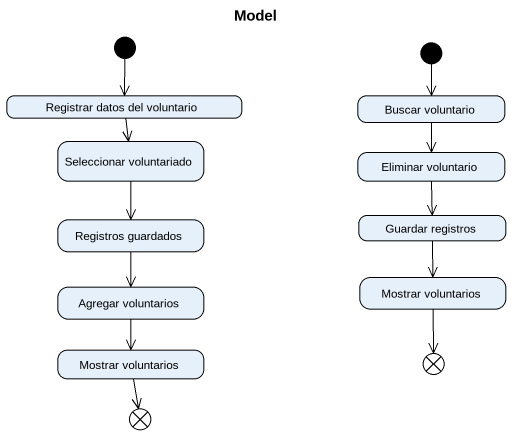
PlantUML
@startuml
title Model
hide empty description
state initial1 <<start>>
state initial2 <<start>>
state "Registrar datos del voluntario" as Registrar_datos_del
state "Buscar voluntario" as Buscar_voluntario
state "Seleccionar voluntariado" as Seleccionar_voluntariado
state "Eliminar voluntario" as Eliminar_voluntario
state "Registros guardados" as Registros_guardados
state "Guardar registros" as Guardar_registros
state "Mostrar voluntarios" as Mostrar_voluntarios
state "Agregar voluntarios" as Agregar_voluntarios
state "Mostrar voluntarios" as Mostrar_voluntarios_2
state flowfinal1 <<end>>
state flowfinal2 <<end>>
initial1 --> Registrar_datos_del
initial2 --> Buscar_voluntario
Registrar_datos_del --> Seleccionar_voluntariado
Buscar_voluntario --> Eliminar_voluntario
Seleccionar_voluntariado --> Registros_guardados
Eliminar_voluntario --> Guardar_registros
Registros_guardados --> Agregar_voluntarios
Guardar_registros --> Mostrar_voluntarios
Mostrar_voluntarios --> flowfinal1
Agregar_voluntarios --> Mostrar_voluntarios_2
Mostrar_voluntarios_2 --> flowfinal2
@enduml
